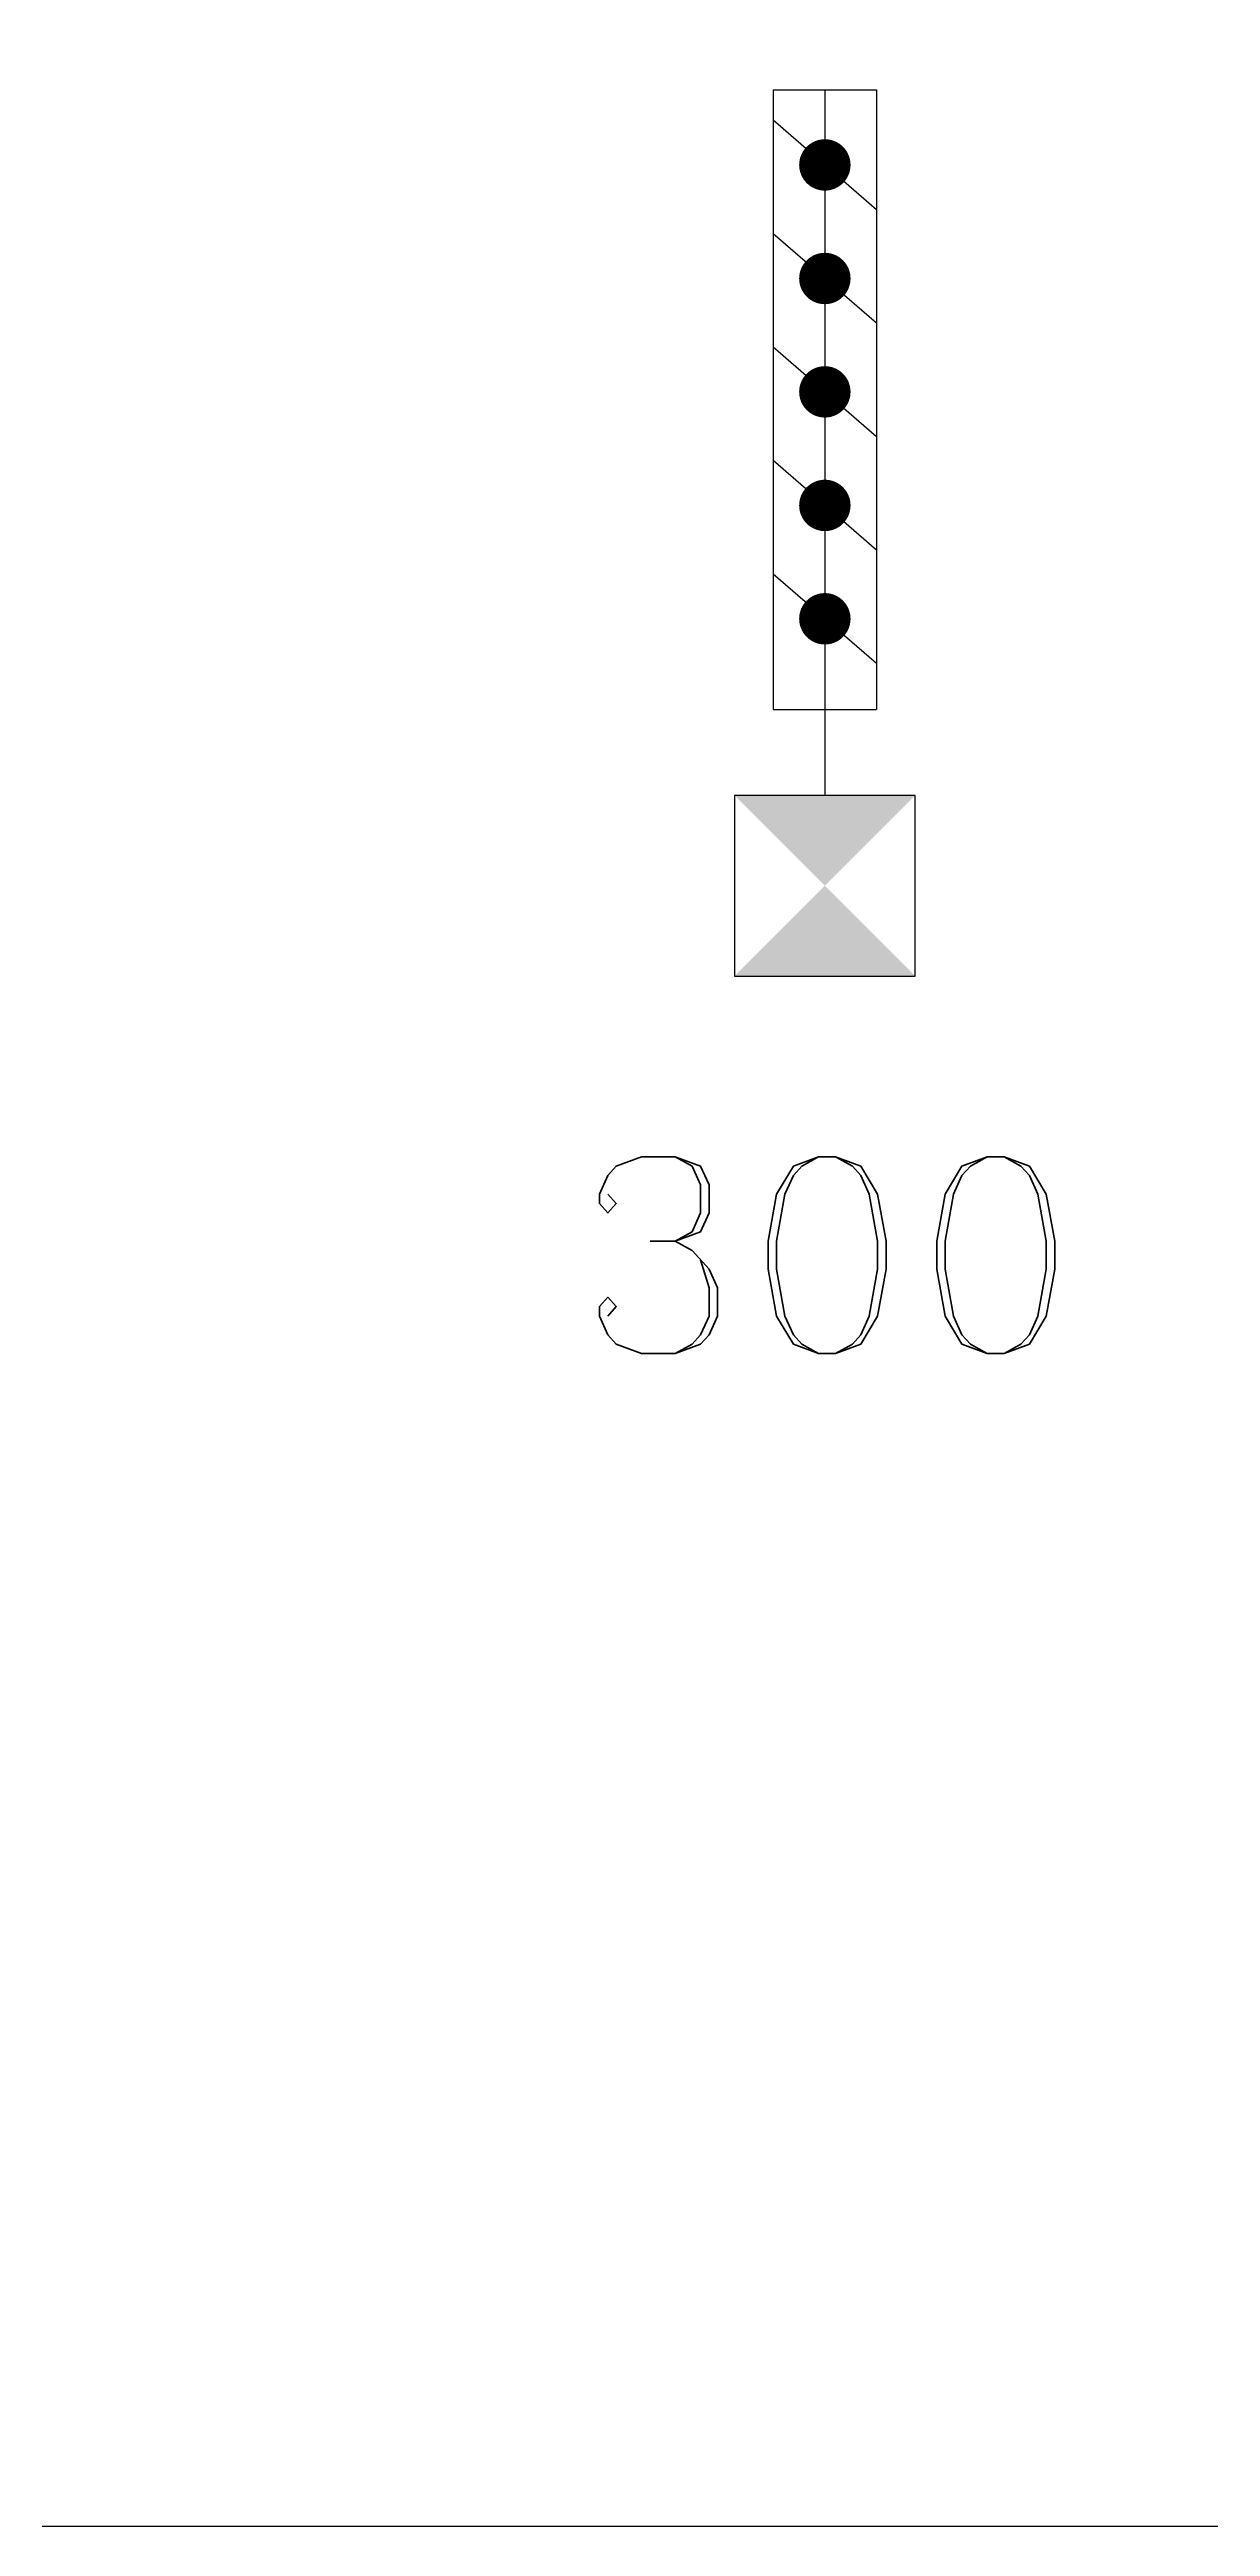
# Model space of a CAD drawing. Extents: x 462150 to 608263, y 35809 to 85242.
# Drawn here: x 511408 to 511970, y 66699 to 67899 of the extents above; entities that cross this region are included whole.
import ezdxf

# ---------------------------------------------------------------- set-up
doc = ezdxf.new("R2010")
doc.units = 0
doc.header["$LTSCALE"] = 500
doc.header["$MEASUREMENT"] = 0
for name, color, linetype in [('AC-DAMPER', 2, 'Continuous'), ('AC.VD.', 41, 'Continuous'), ('PL-W-TEXT', 7, 'Continuous')]:
    doc.layers.add(name, color=color, linetype=linetype)
doc.styles.add('FF-LOOP', font='romanc.shx', dxfattribs={"height": 2})
doc.styles.add('ROMAND', font='sanss___.ttf', dxfattribs={"height": 0.3})
doc.styles.add('ROMANS', font='romans.shx', dxfattribs={"width": 0.8, "height": 100})

# ---------------------------------------------------------------- blocks, each defined once
blk = doc.blocks.new('MD-300')
at = {"layer": 'AC-DAMPER'}
for p, q in [((129.1, 43.8), (41.6, 43.8)), ((41.6, 43.8), (41.6, -43.8)), ((129.1, -43.8), (129.1, 43.8)), ((-300, -25), (-300, 25)), ((-300, 25), (0, 25)), ((-242, 25), (-285.3, -25)), ((-187.1, 25), (-230.4, -25)), ((-132.1, 25), (-175.4, -25)), ((-77.2, 25), (-120.5, -25)), ((-22.2, 25), (-65.5, -25)), ((0, -25), (0, 25)), ((-300, 0), (41.6, 0)), ((-300, -25), (0, -25)), ((41.6, -43.8), (129.1, -43.8))]:
    blk.add_line(p, q, dxfattribs=at)
at = {"layer": 'AC-DAMPER', "const_width": 12.5}
for points in [[(-263.7, 6.2, -1), (-263.7, -6.2, -1)], [(-208.7, 6.2, -1), (-208.7, -6.2, -1)], [(-153.8, 6.2, -1), (-153.8, -6.2, -1)], [(-98.8, 6.2, -1), (-98.8, -6.2, -1)], [(-43.9, 6.2, -1), (-43.9, -6.2, -1)]]:
    blk.add_lwpolyline(points, format="xyb", close=True, dxfattribs=at)
at = {"layer": 'AC-DAMPER'}
blk.add_solid([(41.6, -43.8), (41.6, 43.8), (129.1, 43.8), (129.1, -43.8)], dxfattribs=at)
at = {"layer": 'AC-DAMPER', "text_generation_flag": 4, "width": 1}
for style, p in [('ROMANS', (41.6, 43.8)), ('ROMANS', (41.6, 0.5)), ('ROMAND', (41.6, -43.8))]:
    blk.add_text('a', height=0.005, rotation=90, dxfattribs=dict(at, style=style)).set_placement(p)

msp = doc.modelspace()

# ---------------------------------------------------------------- linework, layer by layer
msp.add_lwpolyline([(509405.5, 70606), (523222.2, 70606), (523222.2, 66699.1), (509405.5, 66699.1)], close=True)

# ---------------------------------------------------------------- block references
at = {"layer": 'AC.VD.', "rotation": 270}
msp.add_blockref('MD-300', (511783.1, 67579.1), dxfattribs=at)

# ---------------------------------------------------------------- texts
at = {"layer": 'PL-W-TEXT', "style": 'FF-LOOP'}
msp.add_text('300', height=95.26, dxfattribs=at).set_placement((511661.7, 67267.2))

doc.saveas('drawing.dxf')
